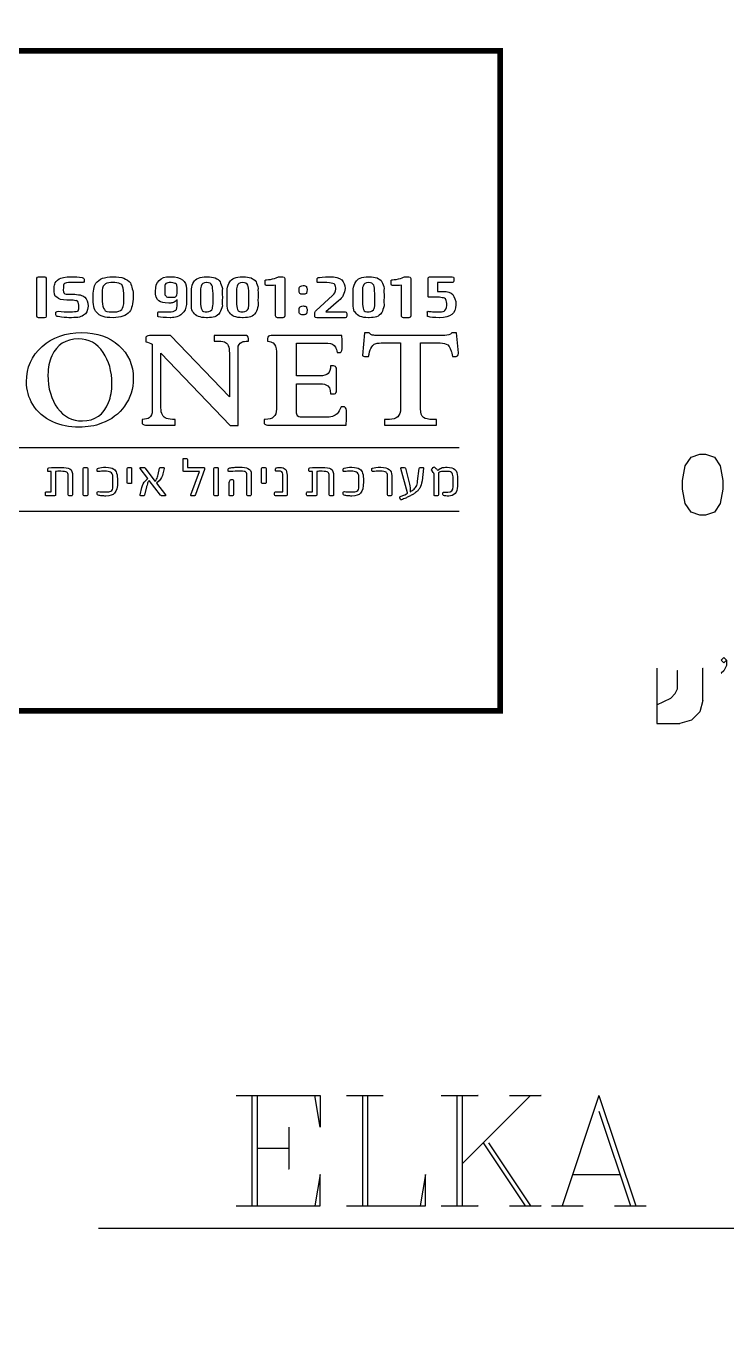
# Model space of a CAD drawing. Header units: metres. Extents: x 196582 to 208442, y 561446 to 572119.
# Drawn here: x 196733.63 to 196758.98, y 563631.65 to 563679.29 of the extents above; entities that cross this region are included whole.
import ezdxf

# ---------------------------------------------------------------- set-up
doc = ezdxf.new("R2010")
doc.units = ezdxf.units.M
doc.header["$MEASUREMENT"] = 0
doc.layers.add('M1204', color=7, linetype='Continuous')
picture_1 = doc.add_image_def('image1.ecw', size_in_pixel=(118525, 46520))

# ---------------------------------------------------------------- blocks, each defined once
blk = doc.blocks.new('A$C76E56729')
at = {"layer": 'M1204', "color": 0}
for p, q in [((29.948, 14.388), (29.948, 15.767)), ((30.007, 15.815), (30.227, 15.815)), ((30.284, 15.763), (30.284, 14.388)), ((31.656, 15.729), (31.656, 15.639)), ((32.705, 15.815), (32.709, 15.815)), ((34.752, 15.815), (34.8, 15.815)), ((36.081, 15.815), (36.113, 15.815)), ((37.381, 15.815), (37.412, 15.815)), ((38.71, 15.815), (38.849, 15.815)), ((38.92, 15.755), (38.92, 14.403)), ((40.093, 15.641), (40.093, 15.75)), ((40.545, 15.815), (40.558, 15.815)), ((41.938, 15.815), (41.97, 15.815)), ((43.267, 15.815), (43.406, 15.815)), ((43.477, 15.755), (43.477, 14.403)), ((44.104, 15.114), (44.104, 15.759)), ((44.193, 15.815), (44.97, 15.815)), ((45.038, 15.76), (45.038, 15.656)), ((30.904, 15.428), (30.904, 15.396)), ((32.765, 15.603), (32.624, 15.603)), ((34.572, 15.431), (34.572, 15.251)), ((34.802, 15.603), (34.792, 15.603)), ((35.022, 15.206), (35.022, 15.444)), ((35.357, 15.378), (35.357, 14.816)), ((36.091, 15.603), (36.083, 15.603)), ((37.391, 15.603), (37.382, 15.603)), ((38.209, 15.55), (38.209, 15.641)), ((38.252, 15.706), (38.323, 15.712)), ((38.583, 14.403), (38.583, 15.51)), ((39.728, 15.337), (39.728, 15.337)), ((40.442, 15.603), (40.435, 15.603)), ((40.766, 15.36), (40.766, 15.41)), ((41.948, 15.603), (41.94, 15.603)), ((42.766, 15.55), (42.766, 15.641)), ((42.809, 15.706), (42.88, 15.712)), ((43.14, 14.403), (43.14, 15.51)), ((44.97, 15.603), (44.439, 15.603)), ((44.439, 15.603), (44.439, 15.286)), ((44.439, 15.286), (44.577, 15.286)), ((31.178, 14.968), (31.034, 14.968)), ((31.155, 15.18), (31.243, 15.18)), ((31.466, 14.707), (31.466, 14.786)), ((32.312, 15.226), (32.312, 14.935)), ((33.097, 14.938), (33.097, 15.213)), ((33.097, 14.938), (33.097, 14.938)), ((33.435, 15.097), (33.435, 15.097)), ((34.732, 14.862), (34.714, 14.862)), ((34.777, 15.074), (34.822, 15.074)), ((35.022, 15.206), (35.022, 15.206)), ((35.022, 14.842), (35.022, 14.948)), ((35.871, 15.214), (35.871, 14.945)), ((36.321, 14.932), (36.321, 15.203)), ((36.321, 14.932), (36.321, 14.932)), ((36.657, 15.071), (36.657, 15.071)), ((37.171, 15.214), (37.171, 14.945)), ((37.621, 14.932), (37.621, 15.203)), ((37.621, 14.932), (37.621, 14.932)), ((37.956, 15.071), (37.956, 15.071)), ((40.055, 14.594), (40.639, 15.13)), ((40.859, 14.94), (40.396, 14.545)), ((41.728, 15.214), (41.728, 14.945)), ((42.178, 14.932), (42.178, 15.203)), ((42.178, 14.932), (42.178, 14.932)), ((42.514, 15.071), (42.514, 15.071)), ((44.509, 15.074), (44.16, 15.074)), ((44.777, 14.771), (44.777, 14.852)), ((45.112, 14.799), (45.112, 14.799)), ((30.224, 14.333), (30.004, 14.333)), ((30.636, 14.436), (30.636, 14.522)), ((31.802, 14.751), (31.802, 14.751)), ((32.649, 14.545), (32.765, 14.545)), ((32.709, 14.333), (32.705, 14.333)), ((34.322, 14.401), (34.322, 14.505)), ((34.688, 14.545), (34.727, 14.545)), ((34.787, 14.333), (34.774, 14.333)), ((36.114, 14.333), (36.083, 14.333)), ((36.101, 14.545), (36.111, 14.545)), ((37.414, 14.333), (37.382, 14.333)), ((37.401, 14.545), (37.41, 14.545)), ((38.844, 14.333), (38.657, 14.333)), ((39.728, 14.596), (39.728, 14.596)), ((40.007, 14.396), (40.007, 14.5)), ((41.099, 14.333), (40.078, 14.333)), ((40.396, 14.545), (41.099, 14.545)), ((41.16, 14.49), (41.16, 14.386)), ((41.971, 14.333), (41.94, 14.333)), ((41.958, 14.545), (41.968, 14.545)), ((43.401, 14.333), (43.214, 14.333)), ((44.077, 14.407), (44.077, 14.52)), ((44.426, 14.545), (44.433, 14.545)), ((44.53, 14.333), (44.519, 14.333)), ((33.885, 13.574), (33.886, 13.464)), ((34.388, 13.689), (34.018, 13.686)), ((34.119, 13.372), (34.119, 10.977)), ((34.777, 13.691), (34.388, 13.691)), ((34.388, 13.691), (34.388, 13.689)), ((36.911, 11.466), (34.777, 13.691)), ((37.47, 13.691), (36.362, 13.691)), ((36.362, 13.691), (36.362, 13.487)), ((36.362, 13.487), (36.413, 13.487)), ((37.599, 13.486), (37.6, 13.579)), ((38.294, 13.577), (38.295, 13.479)), ((38.59, 13.691), (38.427, 13.689)), ((40.981, 13.691), (38.59, 13.691)), ((39.334, 12.225), (39.334, 13.405)), ((39.334, 13.405), (40.475, 13.405)), ((40.993, 13.518), (40.981, 13.691)), ((40.991, 13.202), (40.993, 13.518)), ((41.804, 13.78), (41.726, 12.97)), ((41.972, 13.78), (41.804, 13.78)), ((44.709, 13.691), (42.222, 13.691)), ((42.486, 13.421), (43.104, 13.421)), ((43.104, 13.421), (43.104, 11.038)), ((43.828, 11.038), (43.828, 13.421)), ((43.828, 13.421), (44.444, 13.421)), ((45.128, 13.78), (44.96, 13.78)), ((45.197, 13.061), (45.128, 13.78)), ((34.435, 11.07), (34.435, 13.043)), ((34.435, 13.043), (36.941, 10.428)), ((36.911, 13.043), (36.911, 11.466)), ((37.226, 10.428), (37.226, 13.222)), ((38.613, 13.105), (38.613, 11.022)), ((40.81, 13.07), (40.879, 13.069)), ((41.839, 12.923), (41.944, 12.922)), ((44.989, 12.922), (45.065, 12.923)), ((45.198, 13.036), (45.197, 13.061)), ((40.68, 12.588), (40.575, 12.593)), ((40.782, 12.329), (40.782, 12.507)), ((40.182, 12.225), (39.334, 12.225)), ((39.334, 11), (39.334, 11.942)), ((39.334, 11.942), (40.103, 11.942)), ((40.782, 12.081), (40.782, 12.329)), ((40.782, 12.08), (40.782, 12.081)), ((40.782, 12.081), (40.782, 12.081)), ((40.782, 12.051), (40.782, 12.08)), ((40.782, 11.65), (40.782, 12.051)), ((40.575, 11.572), (40.68, 11.575)), ((41.033, 11.109), (40.951, 11.108)), ((41.147, 10.665), (41.146, 10.976)), ((33.753, 10.649), (33.753, 10.555)), ((34.953, 10.443), (34.953, 10.648)), ((38.168, 10.648), (38.167, 10.555)), ((38.205, 10.648), (38.168, 10.648)), ((40.395, 10.729), (39.527, 10.729)), ((41.132, 10.443), (41.147, 10.665)), ((42.701, 10.648), (42.526, 10.648)), ((42.526, 10.648), (42.526, 10.443)), ((44.406, 10.648), (44.282, 10.648)), ((44.406, 10.443), (44.406, 10.648)), ((33.877, 10.443), (34.953, 10.443)), ((36.941, 10.428), (37.226, 10.428)), ((38.291, 10.443), (41.132, 10.443)), ((42.526, 10.443), (44.406, 10.443)), ((23.126, 9.634), (45.222, 9.634)), ((35.236, 8.807), (35.236, 9.204)), ((35.268, 9.239), (35.362, 9.239)), ((35.394, 9.204), (35.394, 8.912)), ((30.337, 8.789), (30.337, 8.862)), ((30.465, 8.764), (30.373, 8.764)), ((30.465, 8.028), (30.465, 8.764)), ((30.621, 8.77), (30.621, 7.914)), ((31.078, 7.923), (31.078, 8.617)), ((31.235, 8.604), (31.235, 7.923)), ((31.625, 7.923), (31.625, 8.879)), ((31.658, 8.912), (31.753, 8.912)), ((31.784, 8.877), (31.784, 7.923)), ((32.126, 8.783), (32.126, 8.85)), ((32.698, 8.221), (32.698, 8.578)), ((33.215, 8.364), (33.215, 8.879)), ((33.245, 8.912), (33.343, 8.912)), ((33.373, 8.877), (33.373, 8.364)), ((33.955, 8.516), (33.686, 8.873)), ((33.696, 8.912), (33.816, 8.912)), ((33.863, 8.888), (34.214, 8.415)), ((34.336, 8.658), (34.387, 8.888)), ((34.421, 8.912), (34.526, 8.912)), ((34.55, 8.875), (34.507, 8.686)), ((35.827, 8.77), (35.266, 8.77)), ((35.394, 8.912), (35.987, 8.912)), ((35.516, 7.925), (35.827, 8.77)), ((36.011, 8.834), (35.687, 7.939)), ((36.353, 7.923), (36.353, 8.879)), ((36.385, 8.912), (36.481, 8.912)), ((36.511, 8.877), (36.511, 7.923)), ((36.872, 8.783), (36.872, 8.856)), ((37.544, 7.923), (37.544, 8.643)), ((37.701, 8.664), (37.701, 7.923)), ((38.079, 8.364), (38.079, 8.879)), ((38.11, 8.912), (38.208, 8.912)), ((38.237, 8.877), (38.237, 8.364)), ((38.58, 8.793), (38.58, 8.858)), ((38.84, 8.028), (38.84, 8.666)), ((38.997, 8.628), (38.997, 7.914)), ((39.787, 8.789), (39.787, 8.862)), ((39.915, 8.764), (39.824, 8.764)), ((39.915, 8.028), (39.915, 8.764)), ((40.072, 8.77), (40.072, 7.914)), ((40.528, 7.923), (40.528, 8.617)), ((40.685, 8.604), (40.685, 7.923)), ((41.028, 8.783), (41.028, 8.85)), ((41.6, 8.221), (41.6, 8.578)), ((42.061, 8.787), (42.061, 8.847)), ((42.631, 7.916), (42.631, 8.617)), ((42.79, 8.615), (42.79, 7.918)), ((43.359, 7.991), (43.114, 8.871)), ((43.14, 8.912), (43.242, 8.912)), ((43.282, 8.881), (43.43, 8.303)), ((43.724, 8.421), (43.776, 8.879)), ((43.81, 8.912), (43.919, 8.912)), ((43.94, 8.881), (43.882, 8.426)), ((44.244, 8.865), (44.29, 8.908)), ((44.288, 8.735), (44.244, 8.787)), ((44.319, 7.923), (44.319, 8.666)), ((44.352, 8.912), (44.386, 8.877)), ((44.476, 8.692), (44.476, 7.923)), ((44.771, 8.77), (44.685, 8.77)), ((45.164, 8.581), (45.164, 8.234)), ((33.341, 8.327), (33.245, 8.327)), ((33.684, 7.919), (33.745, 8.181)), ((33.901, 8.157), (33.841, 7.912)), ((33.871, 8.43), (33.955, 8.516)), ((34.419, 7.91), (34.014, 8.442)), ((34.214, 8.415), (34.219, 8.415)), ((34.366, 8.43), (34.277, 8.339)), ((34.277, 8.339), (34.594, 7.925)), ((36.898, 7.923), (36.898, 8.273)), ((36.973, 8.477), (37.033, 8.477)), ((37.057, 8.444), (37.057, 7.923)), ((38.205, 8.327), (38.11, 8.327)), ((45.007, 8.217), (45.007, 8.572)), ((30.251, 7.917), (30.251, 7.995)), ((30.282, 8.028), (30.465, 8.028)), ((30.587, 7.886), (30.282, 7.886)), ((31.204, 7.886), (31.109, 7.886)), ((31.751, 7.886), (31.655, 7.886)), ((32.126, 7.943), (32.126, 8.013)), ((33.811, 7.886), (33.701, 7.886)), ((34.584, 7.886), (34.46, 7.886)), ((35.646, 7.886), (35.534, 7.886)), ((36.479, 7.886), (36.383, 7.886)), ((37.024, 7.886), (36.928, 7.886)), ((37.67, 7.886), (37.575, 7.886)), ((38.549, 7.917), (38.549, 7.995)), ((38.578, 8.028), (38.84, 8.028)), ((38.967, 7.886), (38.578, 7.886)), ((39.702, 7.917), (39.702, 7.995)), ((39.732, 8.028), (39.915, 8.028)), ((40.037, 7.886), (39.732, 7.886)), ((40.654, 7.886), (40.559, 7.886)), ((41.028, 7.943), (41.028, 8.013)), ((42.758, 7.886), (42.664, 7.886)), ((43.105, 7.756), (43.085, 7.809)), ((43.362, 7.985), (43.359, 7.991)), ((43.451, 8.038), (43.457, 8.032)), ((44.443, 7.886), (44.347, 7.886)), ((44.641, 7.931), (44.641, 7.993)), ((23.126, 7.329), (45.222, 7.329))]:
    blk.add_line(p, q, dxfattribs=at)
at = {"layer": 'M1204', "const_width": 0.2}
blk.add_lwpolyline([(0.1, 23.988), (46.708, 23.988), (46.708, 0.1), (0.1, 0.1)], close=True, dxfattribs=at)
at = {"layer": 'M1204', "color": 0}
for points in [[(29.948, 15.767), (29.945, 15.779), (29.968, 15.815), (30.007, 15.815)], [(30.227, 15.815), (30.24, 15.815), (30.284, 15.797), (30.284, 15.763)], [(30.59, 15.547), (30.607, 15.607), (30.669, 15.686), (30.748, 15.734)], [(30.748, 15.734), (30.812, 15.779), (30.982, 15.815), (31.177, 15.815)], [(31.177, 15.815), (31.312, 15.815), (31.475, 15.806), (31.58, 15.79)], [(31.58, 15.79), (31.609, 15.755), (31.656, 15.762), (31.656, 15.729)], [(32.077, 15.578), (32.136, 15.636), (32.217, 15.724), (32.318, 15.762)], [(32.318, 15.762), (32.405, 15.779), (32.544, 15.815), (32.705, 15.815)], [(32.709, 15.815), (32.837, 15.815), (33.001, 15.798), (33.097, 15.765)], [(33.097, 15.765), (33.173, 15.712), (33.275, 15.673), (33.332, 15.59)], [(34.236, 15.297), (34.234, 15.638), (34.408, 15.815), (34.752, 15.815)], [(34.8, 15.815), (35.158, 15.815), (35.357, 15.669), (35.357, 15.378)], [(35.625, 15.631), (35.675, 15.744), (35.858, 15.815), (36.081, 15.815)], [(36.113, 15.815), (36.327, 15.815), (36.5, 15.754), (36.577, 15.633)], [(36.924, 15.631), (36.974, 15.744), (37.158, 15.815), (37.381, 15.815)], [(37.412, 15.815), (37.626, 15.815), (37.799, 15.754), (37.877, 15.633)], [(38.323, 15.712), (38.41, 15.72), (38.534, 15.744), (38.606, 15.78)], [(38.606, 15.78), (38.634, 15.779), (38.687, 15.815), (38.71, 15.815)], [(38.849, 15.815), (38.867, 15.815), (38.92, 15.795), (38.92, 15.755)], [(40.093, 15.75), (40.091, 15.754), (40.102, 15.779), (40.121, 15.785)], [(40.121, 15.785), (40.166, 15.779), (40.318, 15.815), (40.545, 15.815)], [(40.558, 15.815), (40.729, 15.815), (40.885, 15.777), (40.978, 15.702)], [(41.482, 15.631), (41.531, 15.744), (41.715, 15.815), (41.938, 15.815)], [(41.97, 15.815), (42.184, 15.815), (42.357, 15.754), (42.434, 15.633)], [(42.88, 15.712), (42.967, 15.72), (43.091, 15.744), (43.163, 15.78)], [(43.163, 15.78), (43.191, 15.779), (43.244, 15.815), (43.267, 15.815)], [(43.406, 15.815), (43.425, 15.815), (43.477, 15.795), (43.477, 15.755)], [(44.104, 15.759), (44.099, 15.779), (44.133, 15.815), (44.193, 15.815)], [(44.97, 15.815), (45.004, 15.815), (45.038, 15.797), (45.038, 15.76)], [(30.568, 15.383), (30.566, 15.419), (30.575, 15.506), (30.59, 15.547)], [(30.662, 15.072), (30.566, 15.098), (30.568, 15.236), (30.568, 15.383)], [(30.948, 15.575), (30.896, 15.531), (30.904, 15.508), (30.904, 15.428)], [(30.904, 15.396), (30.896, 15.335), (30.905, 15.295), (30.909, 15.272)], [(30.909, 15.272), (30.903, 15.218), (30.921, 15.232), (30.932, 15.221)], [(31.187, 15.603), (31.025, 15.603), (30.978, 15.594), (30.948, 15.575)], [(31.395, 15.603), (31.268, 15.603), (31.23, 15.603), (31.187, 15.603)], [(31.565, 15.603), (31.527, 15.603), (31.488, 15.603), (31.395, 15.603)], [(31.6, 15.603), (31.569, 15.603), (31.586, 15.603), (31.565, 15.603)], [(31.656, 15.639), (31.644, 15.604), (31.637, 15.604), (31.6, 15.603)], [(31.976, 15.067), (31.974, 15.276), (32.01, 15.479), (32.077, 15.578)], [(32.388, 15.527), (32.304, 15.461), (32.312, 15.37), (32.312, 15.226)], [(32.624, 15.603), (32.505, 15.603), (32.433, 15.577), (32.388, 15.527)], [(33.015, 15.529), (32.936, 15.568), (32.884, 15.603), (32.765, 15.603)], [(33.097, 15.213), (33.074, 15.356), (33.07, 15.472), (33.015, 15.529)], [(33.332, 15.59), (33.369, 15.462), (33.435, 15.329), (33.435, 15.097)], [(34.364, 14.948), (34.269, 14.987), (34.236, 15.132), (34.236, 15.297)], [(34.617, 15.568), (34.564, 15.522), (34.572, 15.501), (34.572, 15.431)], [(34.572, 15.251), (34.564, 15.159), (34.587, 15.136), (34.618, 15.11)], [(34.792, 15.603), (34.693, 15.603), (34.646, 15.591), (34.617, 15.568)], [(34.976, 15.57), (34.943, 15.568), (34.887, 15.603), (34.802, 15.603)], [(35.022, 15.444), (35.004, 15.488), (35.006, 15.548), (34.976, 15.57)], [(35.536, 15.071), (35.533, 15.175), (35.536, 15.314), (35.536, 15.383)], [(35.536, 15.383), (35.549, 15.448), (35.581, 15.564), (35.625, 15.631)], [(35.891, 15.479), (35.863, 15.409), (35.871, 15.35), (35.871, 15.214)], [(36.083, 15.603), (35.974, 15.603), (35.918, 15.562), (35.891, 15.479)], [(36.281, 15.515), (36.248, 15.568), (36.188, 15.603), (36.091, 15.603)], [(36.321, 15.203), (36.304, 15.353), (36.308, 15.465), (36.281, 15.515)], [(36.577, 15.633), (36.586, 15.559), (36.644, 15.489), (36.657, 15.393)], [(36.657, 15.393), (36.634, 15.323), (36.657, 15.216), (36.657, 15.071)], [(36.835, 15.071), (36.832, 15.175), (36.835, 15.314), (36.835, 15.383)], [(36.835, 15.383), (36.848, 15.448), (36.88, 15.564), (36.924, 15.631)], [(37.191, 15.479), (37.162, 15.409), (37.171, 15.35), (37.171, 15.214)], [(37.382, 15.603), (37.274, 15.603), (37.218, 15.562), (37.191, 15.479)], [(37.581, 15.515), (37.547, 15.568), (37.487, 15.603), (37.391, 15.603)], [(37.621, 15.203), (37.603, 15.353), (37.607, 15.465), (37.581, 15.515)], [(37.877, 15.633), (37.886, 15.559), (37.944, 15.489), (37.956, 15.393)], [(37.956, 15.393), (37.933, 15.323), (37.956, 15.216), (37.956, 15.071)], [(38.209, 15.641), (38.181, 15.669), (38.223, 15.703), (38.252, 15.706)], [(38.26, 15.497), (38.217, 15.498), (38.209, 15.516), (38.209, 15.55)], [(38.583, 15.51), (38.487, 15.488), (38.39, 15.488), (38.26, 15.497)], [(39.434, 15.337), (39.431, 15.381), (39.442, 15.44), (39.46, 15.461)], [(39.463, 15.211), (39.431, 15.223), (39.434, 15.275), (39.434, 15.337)], [(39.46, 15.461), (39.468, 15.462), (39.519, 15.497), (39.581, 15.497)], [(39.581, 15.497), (39.626, 15.497), (39.681, 15.486), (39.7, 15.464)], [(39.728, 15.337), (39.698, 15.259), (39.717, 15.235), (39.697, 15.213)], [(39.7, 15.464), (39.698, 15.419), (39.728, 15.4), (39.728, 15.337)], [(40.101, 15.606), (40.091, 15.61), (40.093, 15.623), (40.093, 15.641)], [(40.144, 15.603), (40.102, 15.601), (40.107, 15.602), (40.101, 15.606)], [(40.435, 15.603), (40.319, 15.603), (40.232, 15.603), (40.144, 15.603)], [(40.705, 15.563), (40.632, 15.568), (40.574, 15.603), (40.442, 15.603)], [(40.639, 15.13), (40.716, 15.188), (40.766, 15.284), (40.766, 15.36)], [(40.766, 15.41), (40.751, 15.481), (40.745, 15.538), (40.705, 15.563)], [(41.102, 15.391), (41.081, 15.216), (41.021, 15.066), (40.859, 14.94)], [(40.978, 15.702), (41.046, 15.601), (41.102, 15.53), (41.102, 15.391)], [(41.392, 15.071), (41.39, 15.175), (41.392, 15.314), (41.392, 15.383)], [(41.392, 15.383), (41.406, 15.448), (41.437, 15.564), (41.482, 15.631)], [(41.748, 15.479), (41.72, 15.409), (41.728, 15.35), (41.728, 15.214)], [(41.94, 15.603), (41.831, 15.603), (41.775, 15.562), (41.748, 15.479)], [(42.138, 15.515), (42.104, 15.568), (42.045, 15.603), (41.948, 15.603)], [(42.178, 15.203), (42.161, 15.353), (42.165, 15.465), (42.138, 15.515)], [(42.434, 15.633), (42.443, 15.559), (42.501, 15.489), (42.514, 15.393)], [(42.514, 15.393), (42.49, 15.323), (42.514, 15.216), (42.514, 15.071)], [(42.766, 15.641), (42.739, 15.669), (42.78, 15.703), (42.809, 15.706)], [(42.817, 15.497), (42.774, 15.498), (42.766, 15.516), (42.766, 15.55)], [(43.14, 15.51), (43.044, 15.488), (42.947, 15.488), (42.817, 15.497)], [(44.577, 15.286), (44.577, 15.286), (44.62, 15.286), (44.641, 15.286)], [(44.641, 15.286), (44.798, 15.286), (44.923, 15.25), (44.995, 15.178)], [(45.038, 15.656), (45.004, 15.603), (45.015, 15.603), (44.97, 15.603)], [(31.034, 14.968), (30.843, 14.968), (30.736, 15.003), (30.662, 15.072)], [(30.932, 15.221), (30.941, 15.178), (31.033, 15.178), (31.155, 15.18)], [(31.388, 14.953), (31.336, 14.932), (31.295, 14.968), (31.178, 14.968)], [(31.243, 15.18), (31.439, 15.18), (31.602, 15.145), (31.684, 15.077)], [(31.466, 14.786), (31.447, 14.866), (31.44, 14.932), (31.388, 14.953)], [(31.684, 15.077), (31.741, 15.011), (31.802, 14.904), (31.802, 14.751)], [(32.102, 14.538), (32.009, 14.613), (31.976, 14.823), (31.976, 15.067)], [(32.312, 14.935), (32.304, 14.77), (32.338, 14.694), (32.39, 14.634)], [(33.015, 14.631), (33.039, 14.663), (33.097, 14.794), (33.097, 14.938)], [(33.435, 15.097), (33.405, 14.837), (33.388, 14.661), (33.296, 14.546)], [(34.714, 14.862), (34.533, 14.862), (34.436, 14.891), (34.364, 14.948)], [(34.618, 15.11), (34.625, 15.074), (34.702, 15.074), (34.777, 15.074)], [(34.855, 14.875), (34.796, 14.862), (34.787, 14.862), (34.732, 14.862)], [(34.822, 15.074), (34.875, 15.074), (34.945, 15.078), (34.966, 15.087)], [(34.99, 14.96), (34.934, 14.883), (34.895, 14.887), (34.855, 14.875)], [(34.966, 15.087), (34.969, 15.098), (35.022, 15.142), (35.022, 15.206)], [(34.971, 14.608), (35.004, 14.624), (35.022, 14.723), (35.022, 14.842)], [(35.022, 14.973), (34.994, 14.972), (35.001, 14.97), (34.99, 14.96)], [(35.022, 14.948), (35.004, 14.934), (35.022, 14.971), (35.022, 14.973)], [(35.357, 14.816), (35.334, 14.66), (35.307, 14.568), (35.205, 14.479)], [(35.536, 14.75), (35.533, 14.785), (35.536, 14.925), (35.536, 15.071)], [(35.871, 14.945), (35.863, 14.76), (35.885, 14.683), (35.911, 14.632)], [(36.3, 14.669), (36.304, 14.703), (36.321, 14.797), (36.321, 14.932)], [(36.657, 15.071), (36.634, 14.901), (36.657, 14.831), (36.657, 14.76)], [(36.835, 14.75), (36.832, 14.785), (36.835, 14.925), (36.835, 15.071)], [(37.171, 14.945), (37.162, 14.76), (37.184, 14.683), (37.21, 14.632)], [(37.599, 14.669), (37.603, 14.703), (37.621, 14.797), (37.621, 14.932)], [(37.956, 15.071), (37.933, 14.901), (37.956, 14.831), (37.956, 14.76)], [(39.581, 15.18), (39.506, 15.18), (39.483, 15.19), (39.463, 15.211)], [(39.697, 15.213), (39.657, 15.18), (39.638, 15.18), (39.581, 15.18)], [(41.392, 14.75), (41.39, 14.785), (41.392, 14.925), (41.392, 15.071)], [(41.728, 14.945), (41.72, 14.76), (41.741, 14.683), (41.768, 14.632)], [(42.156, 14.669), (42.161, 14.703), (42.178, 14.797), (42.178, 14.932)], [(42.514, 15.071), (42.49, 14.901), (42.514, 14.831), (42.514, 14.76)], [(44.112, 15.079), (44.099, 15.081), (44.104, 15.095), (44.104, 15.114)], [(44.16, 15.074), (44.11, 15.074), (44.117, 15.076), (44.112, 15.079)], [(44.699, 15.044), (44.637, 15.038), (44.6, 15.074), (44.509, 15.074)], [(45.112, 14.799), (45.089, 14.474), (44.918, 14.333), (44.53, 14.333)], [(44.679, 14.568), (44.724, 14.589), (44.777, 14.664), (44.777, 14.771)], [(44.777, 14.852), (44.759, 14.916), (44.751, 15.012), (44.699, 15.044)], [(44.995, 15.178), (45.054, 15.067), (45.112, 14.976), (45.112, 14.799)], [(30.004, 14.333), (29.945, 14.333), (29.948, 14.351), (29.948, 14.388)], [(30.284, 14.388), (30.275, 14.333), (30.264, 14.333), (30.224, 14.333)], [(30.636, 14.522), (30.611, 14.526), (30.666, 14.567), (30.725, 14.563)], [(30.714, 14.373), (30.646, 14.368), (30.636, 14.403), (30.636, 14.436)], [(31.102, 14.333), (31.005, 14.333), (30.88, 14.346), (30.714, 14.373)], [(30.725, 14.563), (30.857, 14.545), (31.015, 14.545), (31.14, 14.545)], [(31.631, 14.421), (31.526, 14.333), (31.354, 14.333), (31.102, 14.333)], [(31.14, 14.545), (31.269, 14.545), (31.375, 14.553), (31.41, 14.57)], [(31.41, 14.57), (31.447, 14.579), (31.466, 14.633), (31.466, 14.707)], [(31.802, 14.751), (31.776, 14.562), (31.745, 14.486), (31.631, 14.421)], [(32.348, 14.374), (32.224, 14.393), (32.162, 14.461), (32.102, 14.538)], [(32.705, 14.333), (32.522, 14.333), (32.436, 14.347), (32.348, 14.374)], [(32.39, 14.634), (32.407, 14.545), (32.528, 14.545), (32.649, 14.545)], [(33.296, 14.546), (33.161, 14.403), (32.984, 14.333), (32.709, 14.333)], [(32.765, 14.545), (32.863, 14.545), (32.964, 14.573), (33.015, 14.631)], [(34.322, 14.505), (34.291, 14.512), (34.34, 14.548), (34.375, 14.545)], [(34.345, 14.361), (34.326, 14.355), (34.322, 14.378), (34.322, 14.401)], [(34.774, 14.333), (34.569, 14.333), (34.431, 14.342), (34.345, 14.361)], [(34.375, 14.545), (34.491, 14.545), (34.608, 14.545), (34.688, 14.545)], [(34.727, 14.545), (34.826, 14.545), (34.932, 14.565), (34.971, 14.608)], [(35.205, 14.479), (35.086, 14.368), (34.954, 14.333), (34.787, 14.333)], [(35.617, 14.515), (35.546, 14.553), (35.549, 14.657), (35.536, 14.75)], [(36.083, 14.333), (35.842, 14.333), (35.695, 14.393), (35.617, 14.515)], [(35.911, 14.632), (35.919, 14.545), (36.004, 14.545), (36.101, 14.545)], [(36.111, 14.545), (36.193, 14.545), (36.273, 14.586), (36.3, 14.669)], [(36.566, 14.515), (36.456, 14.368), (36.334, 14.333), (36.114, 14.333)], [(36.657, 14.76), (36.617, 14.664), (36.61, 14.583), (36.566, 14.515)], [(36.916, 14.515), (36.846, 14.553), (36.848, 14.657), (36.835, 14.75)], [(37.382, 14.333), (37.141, 14.333), (36.994, 14.393), (36.916, 14.515)], [(37.21, 14.632), (37.219, 14.545), (37.303, 14.545), (37.401, 14.545)], [(37.41, 14.545), (37.492, 14.545), (37.573, 14.586), (37.599, 14.669)], [(37.865, 14.515), (37.755, 14.368), (37.633, 14.333), (37.414, 14.333)], [(37.956, 14.76), (37.917, 14.664), (37.909, 14.583), (37.865, 14.515)], [(38.657, 14.333), (38.607, 14.333), (38.583, 14.356), (38.583, 14.403)], [(38.92, 14.403), (38.902, 14.333), (38.894, 14.333), (38.844, 14.333)], [(39.434, 14.596), (39.431, 14.641), (39.442, 14.699), (39.46, 14.72)], [(39.463, 14.47), (39.431, 14.482), (39.434, 14.534), (39.434, 14.596)], [(39.46, 14.72), (39.468, 14.721), (39.519, 14.756), (39.581, 14.756)], [(39.581, 14.439), (39.506, 14.439), (39.483, 14.449), (39.463, 14.47)], [(39.581, 14.756), (39.626, 14.756), (39.681, 14.745), (39.7, 14.723)], [(39.697, 14.472), (39.657, 14.439), (39.638, 14.439), (39.581, 14.439)], [(39.728, 14.596), (39.698, 14.518), (39.717, 14.494), (39.697, 14.472)], [(39.7, 14.723), (39.698, 14.678), (39.728, 14.66), (39.728, 14.596)], [(40.007, 14.5), (39.998, 14.514), (40.023, 14.565), (40.055, 14.594)], [(40.078, 14.333), (39.998, 14.333), (40.007, 14.354), (40.007, 14.396)], [(41.099, 14.545), (41.119, 14.545), (41.16, 14.527), (41.16, 14.49)], [(41.16, 14.386), (41.155, 14.333), (41.139, 14.333), (41.099, 14.333)], [(41.473, 14.515), (41.403, 14.553), (41.406, 14.657), (41.392, 14.75)], [(41.94, 14.333), (41.699, 14.333), (41.552, 14.393), (41.473, 14.515)], [(41.768, 14.632), (41.776, 14.545), (41.861, 14.545), (41.958, 14.545)], [(41.968, 14.545), (42.049, 14.545), (42.13, 14.586), (42.156, 14.669)], [(42.423, 14.515), (42.313, 14.368), (42.19, 14.333), (41.971, 14.333)], [(42.514, 14.76), (42.474, 14.664), (42.467, 14.583), (42.423, 14.515)], [(43.214, 14.333), (43.165, 14.333), (43.14, 14.356), (43.14, 14.403)], [(43.477, 14.403), (43.46, 14.333), (43.452, 14.333), (43.401, 14.333)], [(44.077, 14.52), (44.046, 14.524), (44.086, 14.565), (44.104, 14.563)], [(44.104, 14.373), (44.081, 14.365), (44.077, 14.39), (44.077, 14.407)], [(44.104, 14.563), (44.129, 14.555), (44.187, 14.555), (44.264, 14.545)], [(44.519, 14.333), (44.316, 14.333), (44.18, 14.346), (44.104, 14.373)], [(44.264, 14.545), (44.309, 14.545), (44.386, 14.545), (44.426, 14.545)], [(44.433, 14.545), (44.553, 14.545), (44.644, 14.552), (44.679, 14.568)], [(30.131, 13.288), (30.505, 13.623), (30.985, 13.791), (31.57, 13.791)], [(31.445, 13.563), (30.992, 13.563), (30.672, 13.358), (30.485, 12.948)], [(32.344, 13.075), (32.123, 13.401), (31.822, 13.563), (31.445, 13.563)], [(31.57, 13.791), (32.119, 13.791), (32.566, 13.636), (32.913, 13.328)], [(34.018, 13.686), (33.929, 13.686), (33.884, 13.648), (33.885, 13.574)], [(33.886, 13.464), (33.973, 13.446), (34.053, 13.418), (34.119, 13.372)], [(36.413, 13.487), (36.556, 13.487), (36.662, 13.476), (36.731, 13.454)], [(36.731, 13.454), (36.85, 13.417), (36.911, 13.28), (36.911, 13.043)], [(37.226, 13.222), (37.226, 13.336), (37.272, 13.412), (37.364, 13.452)], [(37.364, 13.452), (37.413, 13.472), (37.492, 13.483), (37.599, 13.486)], [(37.6, 13.579), (37.601, 13.652), (37.557, 13.689), (37.47, 13.691)], [(38.427, 13.689), (38.338, 13.689), (38.293, 13.651), (38.294, 13.577)], [(38.295, 13.479), (38.385, 13.469), (38.454, 13.45), (38.498, 13.418)], [(38.498, 13.418), (38.575, 13.364), (38.613, 13.259), (38.613, 13.105)], [(40.475, 13.405), (40.605, 13.405), (40.698, 13.357), (40.752, 13.262)], [(42.073, 13.706), (42.053, 13.711), (42.02, 13.736), (41.972, 13.78)], [(42.029, 13.221), (42.066, 13.31), (42.13, 13.368), (42.218, 13.395)], [(42.222, 13.691), (42.156, 13.691), (42.106, 13.696), (42.073, 13.706)], [(42.218, 13.395), (42.272, 13.412), (42.362, 13.421), (42.486, 13.421)], [(44.444, 13.421), (44.585, 13.421), (44.689, 13.407), (44.755, 13.38)], [(44.96, 13.78), (44.895, 13.721), (44.812, 13.691), (44.709, 13.691)], [(44.755, 13.38), (44.835, 13.346), (44.897, 13.261), (44.942, 13.127)], [(29.568, 12.014), (29.568, 12.529), (29.756, 12.953), (30.131, 13.288)], [(30.485, 12.948), (30.392, 12.749), (30.346, 12.522), (30.346, 12.266)], [(32.659, 11.943), (32.659, 12.39), (32.554, 12.768), (32.344, 13.075)], [(32.913, 13.328), (33.26, 13.019), (33.433, 12.621), (33.433, 12.131)], [(40.752, 13.262), (40.774, 13.222), (40.793, 13.157), (40.81, 13.07)], [(40.879, 13.069), (40.953, 13.069), (40.99, 13.113), (40.991, 13.202)], [(41.726, 12.97), (41.746, 12.941), (41.783, 12.924), (41.839, 12.923)], [(41.944, 12.922), (41.972, 13.058), (42.001, 13.158), (42.029, 13.221)], [(44.942, 13.127), (44.954, 13.088), (44.97, 13.02), (44.989, 12.922)], [(45.065, 12.923), (45.154, 12.924), (45.198, 12.961), (45.198, 13.036)], [(40.575, 12.593), (40.573, 12.46), (40.544, 12.365), (40.485, 12.31)], [(40.782, 12.507), (40.771, 12.559), (40.737, 12.586), (40.68, 12.588)], [(29.796, 11.193), (29.644, 11.443), (29.568, 11.716), (29.568, 12.014)], [(30.346, 12.266), (30.346, 11.774), (30.462, 11.371), (30.693, 11.06)], [(32.541, 11.266), (32.619, 11.471), (32.659, 11.697), (32.659, 11.943)], [(33.433, 12.131), (33.433, 11.759), (33.329, 11.427), (33.119, 11.134)], [(40.103, 11.942), (40.237, 11.942), (40.339, 11.931), (40.407, 11.907)], [(40.485, 12.31), (40.424, 12.254), (40.323, 12.225), (40.182, 12.225)], [(40.407, 11.907), (40.517, 11.866), (40.572, 11.754), (40.575, 11.572)], [(40.68, 11.575), (40.735, 11.576), (40.769, 11.601), (40.782, 11.65)], [(30.52, 10.564), (30.203, 10.708), (29.962, 10.918), (29.796, 11.193)], [(30.693, 11.06), (30.92, 10.751), (31.219, 10.597), (31.59, 10.597)], [(31.59, 10.597), (32.05, 10.597), (32.367, 10.819), (32.541, 11.266)], [(33.119, 11.134), (32.916, 10.849), (32.638, 10.64), (32.289, 10.51)], [(34.119, 10.977), (34.119, 10.849), (34.084, 10.76), (34.012, 10.712)], [(34.637, 10.686), (34.503, 10.73), (34.435, 10.858), (34.435, 11.07)], [(38.613, 11.022), (38.613, 10.772), (38.477, 10.648), (38.205, 10.648)], [(39.362, 10.805), (39.343, 10.84), (39.334, 10.905), (39.334, 11)], [(40.951, 11.108), (40.912, 10.995), (40.867, 10.91), (40.811, 10.857)], [(41.146, 10.976), (41.144, 11.065), (41.107, 11.109), (41.033, 11.109)], [(43.104, 11.038), (43.104, 10.778), (42.97, 10.648), (42.701, 10.648)], [(43.94, 10.721), (43.866, 10.778), (43.828, 10.883), (43.828, 11.038)], [(31.471, 10.37), (31.122, 10.37), (30.805, 10.434), (30.52, 10.564)], [(32.289, 10.51), (32.044, 10.416), (31.771, 10.37), (31.471, 10.37)], [(33.753, 10.555), (33.752, 10.483), (33.794, 10.447), (33.877, 10.443)], [(34.012, 10.712), (33.96, 10.672), (33.872, 10.652), (33.753, 10.649)], [(34.953, 10.648), (34.817, 10.648), (34.711, 10.66), (34.637, 10.686)], [(38.167, 10.555), (38.166, 10.483), (38.209, 10.447), (38.291, 10.443)], [(39.527, 10.729), (39.443, 10.729), (39.387, 10.755), (39.362, 10.805)], [(40.811, 10.857), (40.723, 10.772), (40.584, 10.729), (40.395, 10.729)], [(44.282, 10.648), (44.118, 10.648), (44.004, 10.672), (43.94, 10.721)], [(35.236, 9.204), (35.236, 9.219), (35.239, 9.228), (35.244, 9.232)], [(35.244, 9.232), (35.249, 9.237), (35.257, 9.239), (35.268, 9.239)], [(35.362, 9.239), (35.383, 9.239), (35.394, 9.227), (35.394, 9.204)], [(30.337, 8.862), (30.337, 8.882), (30.351, 8.894), (30.378, 8.897)], [(30.373, 8.764), (30.349, 8.764), (30.337, 8.772), (30.337, 8.789)], [(30.378, 8.897), (30.493, 8.91), (30.634, 8.916), (30.8, 8.916)], [(30.702, 8.772), (30.671, 8.771), (30.643, 8.771), (30.621, 8.77)], [(30.813, 8.772), (30.771, 8.772), (30.733, 8.772), (30.702, 8.772)], [(30.8, 8.916), (30.966, 8.916), (31.078, 8.898), (31.137, 8.86)], [(31.027, 8.742), (30.994, 8.762), (30.922, 8.772), (30.813, 8.772)], [(31.078, 8.617), (31.078, 8.68), (31.061, 8.721), (31.027, 8.742)], [(31.137, 8.86), (31.202, 8.818), (31.235, 8.732), (31.235, 8.604)], [(31.625, 8.879), (31.625, 8.901), (31.636, 8.912), (31.658, 8.912)], [(31.753, 8.912), (31.774, 8.912), (31.784, 8.9), (31.784, 8.877)], [(32.126, 8.85), (32.126, 8.867), (32.14, 8.88), (32.169, 8.89)], [(32.175, 8.762), (32.142, 8.756), (32.126, 8.763), (32.126, 8.783)], [(32.169, 8.89), (32.227, 8.91), (32.318, 8.92), (32.442, 8.92)], [(32.287, 8.773), (32.248, 8.77), (32.211, 8.766), (32.175, 8.762)], [(32.407, 8.776), (32.366, 8.776), (32.326, 8.775), (32.287, 8.773)], [(32.606, 8.746), (32.564, 8.766), (32.497, 8.776), (32.407, 8.776)], [(32.442, 8.92), (32.57, 8.92), (32.665, 8.899), (32.726, 8.856)], [(32.698, 8.578), (32.698, 8.66), (32.667, 8.716), (32.606, 8.746)], [(32.726, 8.856), (32.776, 8.818), (32.811, 8.768), (32.83, 8.707)], [(32.83, 8.707), (32.852, 8.64), (32.863, 8.537), (32.863, 8.397)], [(33.215, 8.879), (33.215, 8.901), (33.225, 8.912), (33.245, 8.912)], [(33.343, 8.912), (33.363, 8.912), (33.373, 8.9), (33.373, 8.877)], [(33.686, 8.873), (33.68, 8.881), (33.678, 8.889), (33.681, 8.897)], [(33.681, 8.897), (33.684, 8.907), (33.689, 8.912), (33.696, 8.912)], [(33.816, 8.912), (33.836, 8.912), (33.851, 8.904), (33.863, 8.888)], [(34.274, 8.487), (34.302, 8.54), (34.323, 8.596), (34.336, 8.658)], [(34.507, 8.686), (34.485, 8.588), (34.438, 8.503), (34.366, 8.43)], [(34.387, 8.888), (34.39, 8.904), (34.402, 8.912), (34.421, 8.912)], [(34.526, 8.912), (34.547, 8.912), (34.555, 8.9), (34.55, 8.875)], [(35.266, 8.77), (35.246, 8.77), (35.236, 8.782), (35.236, 8.807)], [(35.987, 8.912), (36.005, 8.912), (36.015, 8.898), (36.015, 8.871)], [(36.015, 8.871), (36.015, 8.857), (36.013, 8.845), (36.011, 8.834)], [(36.353, 8.879), (36.353, 8.901), (36.364, 8.912), (36.385, 8.912)], [(36.481, 8.912), (36.501, 8.912), (36.511, 8.9), (36.511, 8.877)], [(36.872, 8.856), (36.872, 8.874), (36.889, 8.888), (36.922, 8.895)], [(36.924, 8.762), (36.89, 8.758), (36.872, 8.765), (36.872, 8.783)], [(36.922, 8.895), (36.972, 8.904), (37.025, 8.911), (37.082, 8.916)], [(37.232, 8.781), (37.182, 8.781), (37.079, 8.774), (36.924, 8.762)], [(37.082, 8.916), (37.139, 8.92), (37.2, 8.922), (37.267, 8.922)], [(37.477, 8.762), (37.441, 8.774), (37.36, 8.781), (37.232, 8.781)], [(37.267, 8.922), (37.417, 8.922), (37.522, 8.907), (37.583, 8.877)], [(37.544, 8.643), (37.544, 8.704), (37.521, 8.744), (37.477, 8.762)], [(37.583, 8.877), (37.661, 8.84), (37.701, 8.769), (37.701, 8.664)], [(38.079, 8.879), (38.079, 8.901), (38.09, 8.912), (38.11, 8.912)], [(38.208, 8.912), (38.227, 8.912), (38.237, 8.9), (38.237, 8.877)], [(38.58, 8.858), (38.58, 8.878), (38.589, 8.891), (38.606, 8.897)], [(38.625, 8.774), (38.595, 8.769), (38.58, 8.776), (38.58, 8.793)], [(38.606, 8.897), (38.637, 8.908), (38.681, 8.914), (38.738, 8.914)], [(38.704, 8.781), (38.678, 8.781), (38.652, 8.778), (38.625, 8.774)], [(38.84, 8.666), (38.84, 8.742), (38.795, 8.781), (38.704, 8.781)], [(38.738, 8.914), (38.827, 8.914), (38.892, 8.892), (38.934, 8.848)], [(38.934, 8.848), (38.976, 8.803), (38.997, 8.73), (38.997, 8.628)], [(39.787, 8.862), (39.787, 8.882), (39.8, 8.894), (39.828, 8.897)], [(39.824, 8.764), (39.799, 8.764), (39.787, 8.772), (39.787, 8.789)], [(39.828, 8.897), (39.943, 8.91), (40.084, 8.916), (40.251, 8.916)], [(40.152, 8.772), (40.121, 8.771), (40.094, 8.771), (40.072, 8.77)], [(40.263, 8.772), (40.221, 8.772), (40.184, 8.772), (40.152, 8.772)], [(40.251, 8.916), (40.416, 8.916), (40.528, 8.898), (40.587, 8.86)], [(40.478, 8.742), (40.444, 8.762), (40.372, 8.772), (40.263, 8.772)], [(40.528, 8.617), (40.528, 8.68), (40.511, 8.721), (40.478, 8.742)], [(40.587, 8.86), (40.652, 8.818), (40.685, 8.732), (40.685, 8.604)], [(41.028, 8.85), (41.028, 8.867), (41.043, 8.88), (41.071, 8.89)], [(41.077, 8.762), (41.045, 8.756), (41.028, 8.763), (41.028, 8.783)], [(41.071, 8.89), (41.13, 8.91), (41.22, 8.92), (41.344, 8.92)], [(41.189, 8.773), (41.151, 8.77), (41.113, 8.766), (41.077, 8.762)], [(41.31, 8.776), (41.268, 8.776), (41.228, 8.775), (41.189, 8.773)], [(41.509, 8.746), (41.467, 8.766), (41.4, 8.776), (41.31, 8.776)], [(41.344, 8.92), (41.473, 8.92), (41.568, 8.899), (41.629, 8.856)], [(41.6, 8.578), (41.6, 8.66), (41.57, 8.716), (41.509, 8.746)], [(41.629, 8.856), (41.678, 8.818), (41.713, 8.768), (41.733, 8.707)], [(41.733, 8.707), (41.754, 8.64), (41.765, 8.537), (41.765, 8.397)], [(42.061, 8.847), (42.061, 8.867), (42.071, 8.88), (42.092, 8.888)], [(42.108, 8.764), (42.076, 8.758), (42.061, 8.766), (42.061, 8.787)], [(42.092, 8.888), (42.156, 8.91), (42.258, 8.92), (42.397, 8.92)], [(42.227, 8.776), (42.185, 8.774), (42.145, 8.769), (42.108, 8.764)], [(42.363, 8.781), (42.315, 8.781), (42.27, 8.779), (42.227, 8.776)], [(42.581, 8.74), (42.541, 8.767), (42.469, 8.781), (42.363, 8.781)], [(42.397, 8.92), (42.659, 8.92), (42.79, 8.819), (42.79, 8.615)], [(42.631, 8.617), (42.631, 8.676), (42.614, 8.716), (42.581, 8.74)], [(43.114, 8.871), (43.107, 8.898), (43.115, 8.912), (43.14, 8.912)], [(43.242, 8.912), (43.263, 8.912), (43.276, 8.902), (43.282, 8.881)], [(43.776, 8.879), (43.779, 8.901), (43.79, 8.912), (43.81, 8.912)], [(43.919, 8.912), (43.936, 8.912), (43.943, 8.902), (43.94, 8.881)], [(44.218, 8.824), (44.218, 8.836), (44.226, 8.85), (44.244, 8.865)], [(44.244, 8.787), (44.226, 8.805), (44.218, 8.817), (44.218, 8.824)], [(44.319, 8.666), (44.319, 8.689), (44.308, 8.711), (44.288, 8.735)], [(44.29, 8.908), (44.306, 8.922), (44.318, 8.929), (44.325, 8.929)], [(44.325, 8.929), (44.332, 8.929), (44.341, 8.923), (44.352, 8.912)], [(44.386, 8.877), (44.407, 8.86), (44.429, 8.835), (44.455, 8.804)], [(44.455, 8.804), (44.508, 8.857), (44.56, 8.891), (44.61, 8.905)], [(44.51, 8.74), (44.487, 8.728), (44.476, 8.712), (44.476, 8.692)], [(44.685, 8.77), (44.605, 8.77), (44.547, 8.76), (44.51, 8.74)], [(44.61, 8.905), (44.642, 8.914), (44.704, 8.918), (44.796, 8.918)], [(44.944, 8.731), (44.907, 8.757), (44.85, 8.77), (44.771, 8.77)], [(44.796, 8.918), (45.041, 8.918), (45.164, 8.806), (45.164, 8.581)], [(45.007, 8.572), (45.007, 8.648), (44.986, 8.701), (44.944, 8.731)], [(32.625, 8.058), (32.674, 8.086), (32.698, 8.14), (32.698, 8.221)], [(32.863, 8.397), (32.863, 8.196), (32.827, 8.057), (32.755, 7.98)], [(33.245, 8.327), (33.225, 8.327), (33.215, 8.339), (33.215, 8.364)], [(33.373, 8.364), (33.373, 8.339), (33.362, 8.327), (33.341, 8.327)], [(33.745, 8.181), (33.769, 8.284), (33.811, 8.367), (33.871, 8.43)], [(33.931, 8.276), (33.922, 8.246), (33.912, 8.206), (33.901, 8.157)], [(33.95, 8.341), (33.946, 8.328), (33.939, 8.306), (33.931, 8.276)], [(34.014, 8.442), (33.988, 8.425), (33.967, 8.391), (33.95, 8.341)], [(34.219, 8.415), (34.234, 8.424), (34.252, 8.448), (34.274, 8.487)], [(36.898, 8.273), (36.898, 8.332), (36.912, 8.391), (36.939, 8.45)], [(36.939, 8.45), (36.947, 8.468), (36.959, 8.477), (36.973, 8.477)], [(37.033, 8.477), (37.049, 8.477), (37.057, 8.466), (37.057, 8.444)], [(38.11, 8.327), (38.09, 8.327), (38.079, 8.339), (38.079, 8.364)], [(38.237, 8.364), (38.237, 8.339), (38.226, 8.327), (38.205, 8.327)], [(41.528, 8.058), (41.576, 8.086), (41.6, 8.14), (41.6, 8.221)], [(41.765, 8.397), (41.765, 8.196), (41.729, 8.057), (41.658, 7.98)], [(43.43, 8.303), (43.451, 8.222), (43.458, 8.134), (43.451, 8.038)], [(43.565, 8.097), (43.612, 8.137), (43.648, 8.177), (43.671, 8.217)], [(43.671, 8.217), (43.697, 8.267), (43.714, 8.335), (43.724, 8.421)], [(43.799, 8.163), (43.781, 8.131), (43.757, 8.101), (43.727, 8.071)], [(43.882, 8.426), (43.868, 8.318), (43.84, 8.231), (43.799, 8.163)], [(44.815, 8.019), (44.943, 8.019), (45.007, 8.085), (45.007, 8.217)], [(45.164, 8.234), (45.164, 8.12), (45.135, 8.032), (45.078, 7.97)], [(30.251, 7.995), (30.251, 8.017), (30.262, 8.028), (30.282, 8.028)], [(30.282, 7.886), (30.262, 7.886), (30.251, 7.896), (30.251, 7.917)], [(30.621, 7.914), (30.621, 7.895), (30.61, 7.886), (30.587, 7.886)], [(31.109, 7.886), (31.088, 7.886), (31.078, 7.898), (31.078, 7.923)], [(31.235, 7.923), (31.235, 7.898), (31.225, 7.886), (31.204, 7.886)], [(31.655, 7.886), (31.636, 7.886), (31.625, 7.898), (31.625, 7.923)], [(31.784, 7.923), (31.784, 7.898), (31.773, 7.886), (31.751, 7.886)], [(32.126, 8.013), (32.126, 8.033), (32.141, 8.041), (32.171, 8.036)], [(32.162, 7.907), (32.138, 7.913), (32.126, 7.925), (32.126, 7.943)], [(32.294, 7.885), (32.248, 7.89), (32.204, 7.897), (32.162, 7.907)], [(32.171, 8.036), (32.233, 8.028), (32.319, 8.024), (32.429, 8.024)], [(32.442, 7.878), (32.39, 7.878), (32.34, 7.88), (32.294, 7.885)], [(32.429, 8.024), (32.52, 8.024), (32.585, 8.035), (32.625, 8.058)], [(32.755, 7.98), (32.691, 7.912), (32.587, 7.878), (32.442, 7.878)], [(33.701, 7.886), (33.683, 7.886), (33.677, 7.897), (33.684, 7.919)], [(33.841, 7.912), (33.837, 7.895), (33.827, 7.886), (33.811, 7.886)], [(34.46, 7.886), (34.445, 7.886), (34.431, 7.894), (34.419, 7.91)], [(34.601, 7.898), (34.597, 7.89), (34.591, 7.886), (34.584, 7.886)], [(34.594, 7.925), (34.601, 7.916), (34.603, 7.907), (34.601, 7.898)], [(35.534, 7.886), (35.513, 7.886), (35.507, 7.899), (35.516, 7.925)], [(35.687, 7.939), (35.672, 7.904), (35.659, 7.886), (35.646, 7.886)], [(36.383, 7.886), (36.363, 7.886), (36.353, 7.898), (36.353, 7.923)], [(36.511, 7.923), (36.511, 7.898), (36.501, 7.886), (36.479, 7.886)], [(36.928, 7.886), (36.909, 7.886), (36.898, 7.898), (36.898, 7.923)], [(37.057, 7.923), (37.057, 7.898), (37.046, 7.886), (37.024, 7.886)], [(37.575, 7.886), (37.554, 7.886), (37.544, 7.898), (37.544, 7.923)], [(37.701, 7.923), (37.701, 7.898), (37.69, 7.886), (37.67, 7.886)], [(38.549, 7.995), (38.549, 8.017), (38.559, 8.028), (38.578, 8.028)], [(38.578, 7.886), (38.559, 7.886), (38.549, 7.896), (38.549, 7.917)], [(38.997, 7.914), (38.997, 7.895), (38.987, 7.886), (38.967, 7.886)], [(39.702, 7.995), (39.702, 8.017), (39.712, 8.028), (39.732, 8.028)], [(39.732, 7.886), (39.712, 7.886), (39.702, 7.896), (39.702, 7.917)], [(40.072, 7.914), (40.072, 7.895), (40.06, 7.886), (40.037, 7.886)], [(40.559, 7.886), (40.538, 7.886), (40.528, 7.898), (40.528, 7.923)], [(40.685, 7.923), (40.685, 7.898), (40.675, 7.886), (40.654, 7.886)], [(41.028, 8.013), (41.028, 8.033), (41.043, 8.041), (41.073, 8.036)], [(41.065, 7.907), (41.041, 7.913), (41.028, 7.925), (41.028, 7.943)], [(41.197, 7.885), (41.151, 7.89), (41.107, 7.897), (41.065, 7.907)], [(41.073, 8.036), (41.136, 8.028), (41.222, 8.024), (41.332, 8.024)], [(41.344, 7.878), (41.292, 7.878), (41.243, 7.88), (41.197, 7.885)], [(41.332, 8.024), (41.423, 8.024), (41.488, 8.035), (41.528, 8.058)], [(41.658, 7.98), (41.594, 7.912), (41.49, 7.878), (41.344, 7.878)], [(42.664, 7.886), (42.642, 7.886), (42.631, 7.896), (42.631, 7.916)], [(42.79, 7.918), (42.79, 7.897), (42.779, 7.886), (42.758, 7.886)], [(43.078, 7.832), (43.078, 7.847), (43.085, 7.857), (43.099, 7.863)], [(43.085, 7.809), (43.08, 7.818), (43.078, 7.826), (43.078, 7.832)], [(43.099, 7.863), (43.222, 7.907), (43.309, 7.948), (43.362, 7.985)], [(43.125, 7.74), (43.117, 7.74), (43.11, 7.745), (43.105, 7.756)], [(43.174, 7.756), (43.145, 7.745), (43.129, 7.74), (43.125, 7.74)], [(43.264, 7.792), (43.23, 7.777), (43.2, 7.765), (43.174, 7.756)], [(43.383, 7.848), (43.339, 7.826), (43.299, 7.808), (43.264, 7.792)], [(43.526, 7.92), (43.486, 7.899), (43.439, 7.875), (43.383, 7.848)], [(43.457, 8.032), (43.486, 8.048), (43.522, 8.069), (43.565, 8.097)], [(43.62, 7.978), (43.596, 7.961), (43.565, 7.941), (43.526, 7.92)], [(43.727, 8.071), (43.697, 8.041), (43.662, 8.01), (43.62, 7.978)], [(44.347, 7.886), (44.328, 7.886), (44.319, 7.898), (44.319, 7.923)], [(44.476, 7.923), (44.476, 7.898), (44.465, 7.886), (44.443, 7.886)], [(44.641, 7.993), (44.641, 8.014), (44.655, 8.024), (44.685, 8.022)], [(44.665, 7.898), (44.649, 7.905), (44.641, 7.916), (44.641, 7.931)], [(44.85, 7.875), (44.768, 7.875), (44.706, 7.883), (44.665, 7.898)], [(44.685, 8.022), (44.695, 8.021), (44.71, 8.02), (44.732, 8.02)], [(44.732, 8.02), (44.754, 8.019), (44.782, 8.019), (44.815, 8.019)], [(45.078, 7.97), (45.021, 7.907), (44.944, 7.875), (44.85, 7.875)]]:
    blk.add_open_spline(points, degree=3, dxfattribs=at)

msp = doc.modelspace()

# ---------------------------------------------------------------- linework, layer by layer
at = {"layer": 'M1204'}
for p, q in [((196757.695, 563663.699), (196758.006, 563663.805)), ((196758.006, 563663.805), (196758.217, 563663.805)), ((196758.217, 563663.805), (196758.223, 563663.805)), ((196758.217, 563663.805), (196758.534, 563663.699)), ((196757.378, 563662.859), (196757.483, 563663.388)), ((196757.483, 563663.388), (196757.695, 563663.699)), ((196758.534, 563663.699), (196758.74, 563663.388)), ((196758.74, 563663.388), (196758.845, 563662.859)), ((196757.378, 563662.548), (196757.378, 563662.859)), ((196758.845, 563662.859), (196758.845, 563662.548)), ((196757.483, 563662.026), (196757.378, 563662.548)), ((196758.845, 563662.548), (196758.74, 563662.026)), ((196757.695, 563661.709), (196757.483, 563662.026)), ((196758.74, 563662.026), (196758.534, 563661.709)), ((196758.006, 563661.603), (196757.695, 563661.709)), ((196758.217, 563661.603), (196758.006, 563661.603)), ((196758.534, 563661.709), (196758.217, 563661.603)), ((196758.785, 563656.352), (196758.88, 563656.447)), ((196758.88, 563656.256), (196758.785, 563656.352)), ((196758.88, 563656.447), (196758.976, 563656.352)), ((196758.976, 563656.352), (196758.88, 563656.256)), ((196758.976, 563656.161), (196758.88, 563655.97)), ((196758.976, 563656.352), (196758.976, 563656.161)), ((196756.455, 563656.065), (196756.455, 563654.066)), ((196757.204, 563655.982), (196757.207, 563655.982)), ((196757.204, 563655.316), (196757.204, 563655.982)), ((196758.12, 563654.899), (196758.12, 563656.065)), ((196758.12, 563656.065), (196758.123, 563656.065)), ((196758.88, 563655.97), (196758.785, 563655.877)), ((196758.785, 563655.877), (196758.788, 563655.877)), ((196756.953, 563654.982), (196757.12, 563655.149)), ((196757.12, 563655.149), (196757.204, 563655.316)), ((196756.455, 563654.734), (196756.953, 563654.982)), ((196758.12, 563654.899), (196758.006, 563654.484)), ((196757.702, 563654.177), (196757.287, 563654.066)), ((196758.006, 563654.484), (196757.702, 563654.177)), ((196756.455, 563654.066), (196757.287, 563654.066)), ((196757.287, 563654.066), (196757.29, 563654.066)), ((196757.287, 563654.066), (196757.29, 563654.066)), ((196741.228, 563640.597), (196744.269, 563640.597)), ((196741.798, 563640.597), (196741.798, 563636.599)), ((196741.985, 563640.597), (196741.985, 563636.599)), ((196744.081, 563640.597), (196744.076, 563640.597)), ((196744.269, 563639.452), (196744.081, 563640.597)), ((196744.269, 563640.597), (196744.269, 563639.452)), ((196745.221, 563640.597), (196746.553, 563640.597)), ((196745.796, 563640.597), (196745.796, 563636.599)), ((196745.984, 563640.597), (196745.984, 563636.599)), ((196746.553, 563640.597), (196746.547, 563640.597)), ((196748.649, 563640.597), (196749.982, 563640.597)), ((196749.219, 563640.597), (196749.219, 563636.599)), ((196749.407, 563640.597), (196749.407, 563636.599)), ((196751.884, 563640.597), (196749.407, 563638.119)), ((196749.982, 563640.597), (196749.976, 563640.597)), ((196751.121, 563640.597), (196752.266, 563640.597)), ((196752.266, 563640.597), (196752.26, 563640.597)), ((196754.356, 563640.597), (196753.023, 563636.599)), ((196754.356, 563640.597), (196755.689, 563636.599)), ((196754.356, 563640.027), (196755.501, 563636.599)), ((196743.13, 563639.452), (196743.13, 563637.931)), ((196741.985, 563638.695), (196743.13, 563638.695)), ((196743.13, 563638.695), (196743.124, 563638.695)), ((196750.17, 563638.882), (196751.691, 563636.599)), ((196750.364, 563638.882), (196751.884, 563636.599)), ((196749.407, 563638.119), (196749.401, 563638.119)), ((196743.13, 563637.931), (196743.124, 563637.931)), ((196744.269, 563637.738), (196744.081, 563636.599)), ((196744.269, 563636.599), (196744.269, 563637.738)), ((196748.08, 563637.738), (196747.886, 563636.599)), ((196748.08, 563636.599), (196748.08, 563637.738)), ((196753.405, 563637.738), (196755.119, 563637.738)), ((196755.119, 563637.738), (196755.113, 563637.738)), ((196741.228, 563636.599), (196744.269, 563636.599)), ((196741.798, 563636.599), (196741.792, 563636.599)), ((196741.985, 563636.599), (196741.98, 563636.599)), ((196744.081, 563636.599), (196744.076, 563636.599)), ((196745.221, 563636.599), (196748.08, 563636.599)), ((196745.796, 563636.599), (196745.79, 563636.599)), ((196745.984, 563636.599), (196745.978, 563636.599)), ((196747.886, 563636.599), (196747.88, 563636.599)), ((196748.649, 563636.599), (196749.982, 563636.599)), ((196749.219, 563636.599), (196749.213, 563636.599)), ((196749.407, 563636.599), (196749.401, 563636.599)), ((196749.982, 563636.599), (196749.976, 563636.599)), ((196751.121, 563636.599), (196752.266, 563636.599)), ((196751.691, 563636.599), (196751.685, 563636.599)), ((196751.884, 563636.599), (196751.878, 563636.599)), ((196752.266, 563636.599), (196752.26, 563636.599)), ((196752.642, 563636.599), (196753.787, 563636.599)), ((196753.023, 563636.599), (196753.017, 563636.599)), ((196753.787, 563636.599), (196753.781, 563636.599)), ((196754.926, 563636.599), (196756.07, 563636.599)), ((196755.501, 563636.599), (196755.495, 563636.599)), ((196755.689, 563636.599), (196755.683, 563636.599)), ((196756.07, 563636.599), (196756.065, 563636.599)), ((196736.249, 563635.794), (196767.842, 563635.794))]:
    msp.add_line(p, q, dxfattribs=at)

# ---------------------------------------------------------------- block references
msp.add_blockref('A$C76E56729', (196704.072, 563654.416), dxfattribs=at)

# ---------------------------------------------------------------- pictures from other files: only their frames are drawn
image = msp.add_image(picture_1, insert=(196589.825, 561446.344), size_in_units=(11852.5, 4652))
image.dxf.flags = 7

doc.saveas('drawing.dxf')
